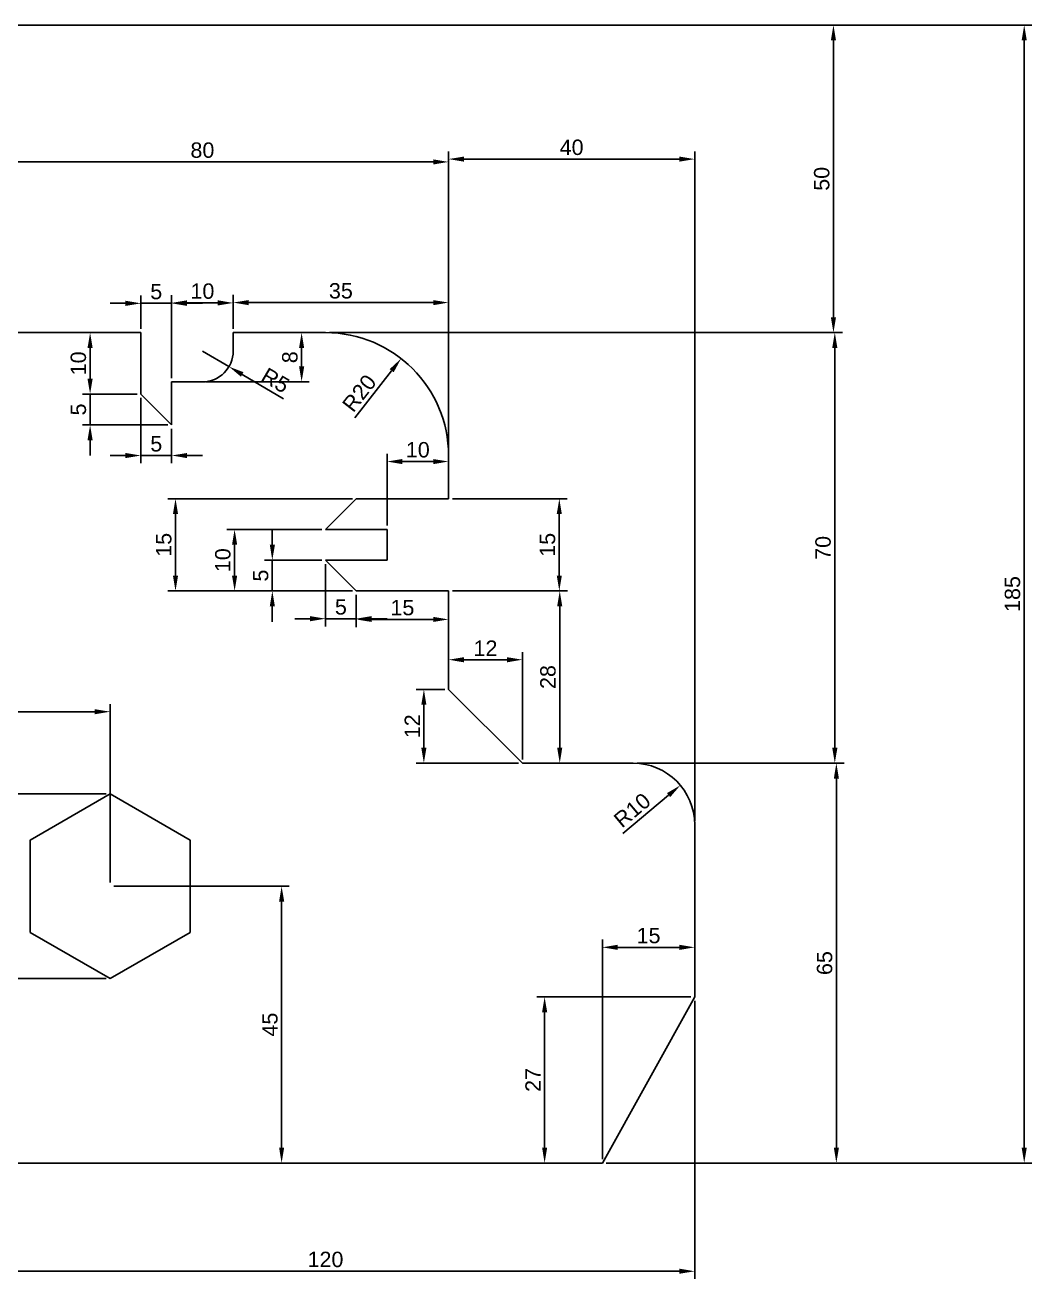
# Model space of a CAD drawing. Header units: millimetres. Extents: x 2106 to 2378, y 734 to 973.
# Drawn here: x 2214.6 to 2378.2, y 734.5 to 938.3 of the extents above; entities that cross this region are included whole.
import ezdxf

# ---------------------------------------------------------------- set-up
doc = ezdxf.new("R2010")
doc.units = ezdxf.units.MM
doc.layers.add('cotas', color=3, linetype='Continuous')
doc.styles.get("Standard").update_dxf_attribs({"font": 'arial.ttf'})
doc.dimstyles.new('ISO-25', dxfattribs={"dimtxt": 2.5, "dimasz": 2.5, "dimexe": 1.25, "dimexo": 0.625, "dimtad": 1, "dimtxsty": 'Standard', "dimcen": 2.5, "dimadec": 0, "dimazin": 0, "dimtfac": 1, "dimtmove": 0, "dimatfit": 3, "dimfxl": 1, "dimarcsym": 0})

# ---------------------------------------------------------------- blocks, each defined once
blk = doc.blocks.new('*D11')
at = {"layer": 'cotas', "color": 0, "lineweight": -2, "transparency": 16777216}
for p, q in [((2323.43, 779.67), (2323.43, 734.45)), ((2203.43, 757.67), (2203.43, 734.45)), ((2205.93, 735.7), (2320.93, 735.7))]:
    blk.add_line(p, q, dxfattribs=at)
at = {"layer": 'cotas', "color": 0, "transparency": 16777216}
for points in [[(2205.93, 736.12), (2205.93, 735.29), (2203.43, 735.7)], [(2320.93, 736.12), (2320.93, 735.29), (2323.43, 735.7)]]:
    blk.add_solid(points, dxfattribs=at)
at = {"layer": 'Defpoints', "color": 0, "transparency": 16777216}
for p in [(2323.43, 780.3), (2203.43, 758.3), (2323.43, 735.7)]:
    blk.add_point(p, dxfattribs=at)
at = {"layer": 'cotas', "color": 0, "transparency": 16777216, "insert": (2263.43, 737.61), "char_height": 2.5, "attachment_point": 5}
blk.add_mtext('120', dxfattribs=at)
blk = doc.blocks.new('*D15')
at = {"layer": 'cotas', "color": 0, "lineweight": -2, "transparency": 16777216}
for p, q in [((2314.06, 818.3), (2347.7, 818.3)), ((2346.45, 755.8), (2346.45, 815.8)), ((2309.06, 753.3), (2347.7, 753.3))]:
    blk.add_line(p, q, dxfattribs=at)
at = {"layer": 'cotas', "color": 0, "transparency": 16777216}
for points in [[(2346.04, 815.8), (2346.87, 815.8), (2346.45, 818.3)], [(2346.04, 755.8), (2346.87, 755.8), (2346.45, 753.3)]]:
    blk.add_solid(points, dxfattribs=at)
at = {"layer": 'Defpoints', "color": 0, "transparency": 16777216}
for p in [(2313.43, 818.3), (2346.45, 818.3), (2308.43, 753.3)]:
    blk.add_point(p, dxfattribs=at)
at = {"layer": 'cotas', "color": 0, "transparency": 16777216, "insert": (2344.55, 785.8), "char_height": 2.5, "attachment_point": 5, "rotation": 90}
blk.add_mtext('65', dxfattribs=at)
blk = doc.blocks.new('*D16')
at = {"layer": 'cotas', "color": 0, "lineweight": -2, "transparency": 16777216}
for p, q in [((2284.06, 846.3), (2302.75, 846.3)), ((2301.5, 820.8), (2301.5, 843.8)), ((2296.06, 818.3), (2302.75, 818.3))]:
    blk.add_line(p, q, dxfattribs=at)
at = {"layer": 'cotas', "color": 0, "transparency": 16777216}
for points in [[(2301.08, 843.8), (2301.91, 843.8), (2301.5, 846.3)], [(2301.08, 820.8), (2301.91, 820.8), (2301.5, 818.3)]]:
    blk.add_solid(points, dxfattribs=at)
at = {"layer": 'Defpoints', "color": 0, "transparency": 16777216}
for p in [(2283.43, 846.3), (2301.5, 846.3), (2295.43, 818.3)]:
    blk.add_point(p, dxfattribs=at)
at = {"layer": 'cotas', "color": 0, "transparency": 16777216, "insert": (2299.59, 832.3), "char_height": 2.5, "attachment_point": 5, "rotation": 90}
blk.add_mtext('28', dxfattribs=at)
blk = doc.blocks.new('*D17')
at = {"layer": 'cotas', "color": 0, "lineweight": -2, "transparency": 16777216}
for p, q in [((2284.06, 861.3), (2302.68, 861.3)), ((2301.43, 858.8), (2301.43, 848.8)), ((2284.06, 846.3), (2302.68, 846.3))]:
    blk.add_line(p, q, dxfattribs=at)
at = {"layer": 'cotas', "color": 0, "transparency": 16777216}
for points in [[(2301.01, 858.8), (2301.84, 858.8), (2301.43, 861.3)], [(2301.01, 848.8), (2301.84, 848.8), (2301.43, 846.3)]]:
    blk.add_solid(points, dxfattribs=at)
at = {"layer": 'Defpoints', "color": 0, "transparency": 16777216}
for p in [(2283.43, 861.3), (2283.43, 846.3), (2301.43, 846.3)]:
    blk.add_point(p, dxfattribs=at)
at = {"layer": 'cotas', "color": 0, "transparency": 16777216, "insert": (2299.52, 853.8), "char_height": 2.5, "attachment_point": 5, "rotation": 90}
blk.add_mtext('15', dxfattribs=at)
blk = doc.blocks.new('*D18')
at = {"layer": 'cotas', "color": 0, "lineweight": -2, "transparency": 16777216}
for p, q in [((2264.06, 888.3), (2347.45, 888.3)), ((2346.2, 820.8), (2346.2, 885.8)), ((2314.06, 818.3), (2347.45, 818.3))]:
    blk.add_line(p, q, dxfattribs=at)
at = {"layer": 'cotas', "color": 0, "transparency": 16777216}
for points in [[(2345.78, 885.8), (2346.62, 885.8), (2346.2, 888.3)], [(2345.78, 820.8), (2346.62, 820.8), (2346.2, 818.3)]]:
    blk.add_solid(points, dxfattribs=at)
at = {"layer": 'Defpoints', "color": 0, "transparency": 16777216}
for p in [(2263.43, 888.3), (2346.2, 888.3), (2313.43, 818.3)]:
    blk.add_point(p, dxfattribs=at)
at = {"layer": 'cotas', "color": 0, "transparency": 16777216, "insert": (2344.3, 853.3), "char_height": 2.5, "attachment_point": 5, "rotation": 90}
blk.add_mtext('70', dxfattribs=at)
blk = doc.blocks.new('*D19')
at = {"layer": 'cotas', "color": 0, "lineweight": -2, "transparency": 16777216}
for p, q in [((2201.06, 938.3), (2347.23, 938.3)), ((2345.98, 935.8), (2345.98, 890.8)), ((2264.06, 888.3), (2347.23, 888.3))]:
    blk.add_line(p, q, dxfattribs=at)
at = {"layer": 'cotas', "color": 0, "transparency": 16777216}
for points in [[(2345.56, 935.8), (2346.4, 935.8), (2345.98, 938.3)], [(2345.56, 890.8), (2346.4, 890.8), (2345.98, 888.3)]]:
    blk.add_solid(points, dxfattribs=at)
at = {"layer": 'Defpoints', "color": 0, "transparency": 16777216}
for p in [(2200.43, 938.3), (2263.43, 888.3), (2345.98, 888.3)]:
    blk.add_point(p, dxfattribs=at)
at = {"layer": 'cotas', "color": 0, "transparency": 16777216, "insert": (2344.08, 913.3), "char_height": 2.5, "attachment_point": 5, "rotation": 90}
blk.add_mtext('50', dxfattribs=at)
blk = doc.blocks.new('*D20')
at = {"layer": 'cotas', "color": 0, "lineweight": -2, "transparency": 16777216}
for p, q in [((2283.43, 868.92), (2283.43, 917.76)), ((2323.43, 808.92), (2323.43, 917.76)), ((2320.93, 916.51), (2285.93, 916.51))]:
    blk.add_line(p, q, dxfattribs=at)
at = {"layer": 'cotas', "color": 0, "transparency": 16777216}
for points in [[(2285.93, 916.92), (2285.93, 916.09), (2283.43, 916.51)], [(2320.93, 916.92), (2320.93, 916.09), (2323.43, 916.51)]]:
    blk.add_solid(points, dxfattribs=at)
at = {"layer": 'Defpoints', "color": 0, "transparency": 16777216}
for p in [(2283.43, 916.51), (2283.43, 868.3), (2323.43, 808.3)]:
    blk.add_point(p, dxfattribs=at)
at = {"layer": 'cotas', "color": 0, "transparency": 16777216, "insert": (2303.43, 918.41), "char_height": 2.5, "attachment_point": 5}
blk.add_mtext('40', dxfattribs=at)
blk = doc.blocks.new('*D21')
at = {"layer": 'cotas', "color": 0, "lineweight": -2, "transparency": 16777216}
for p, q in [((2203.43, 888.92), (2203.43, 917.3)), ((2283.43, 868.92), (2283.43, 917.3)), ((2280.93, 916.05), (2205.93, 916.05))]:
    blk.add_line(p, q, dxfattribs=at)
at = {"layer": 'cotas', "color": 0, "transparency": 16777216}
for points in [[(2205.93, 916.47), (2205.93, 915.63), (2203.43, 916.05)], [(2280.93, 916.47), (2280.93, 915.63), (2283.43, 916.05)]]:
    blk.add_solid(points, dxfattribs=at)
at = {"layer": 'Defpoints', "color": 0, "transparency": 16777216}
for p in [(2203.43, 916.05), (2203.43, 888.3), (2283.43, 868.3)]:
    blk.add_point(p, dxfattribs=at)
at = {"layer": 'cotas', "color": 0, "transparency": 16777216, "insert": (2243.43, 917.95), "char_height": 2.5, "attachment_point": 5}
blk.add_mtext('80', dxfattribs=at)
blk = doc.blocks.new('*D22')
at = {"layer": 'cotas', "color": 0, "lineweight": -2, "transparency": 16777216}
for p, q in [((2201.06, 938.3), (2378.23, 938.3)), ((2376.98, 935.8), (2376.98, 755.8)), ((2309.06, 753.3), (2378.23, 753.3))]:
    blk.add_line(p, q, dxfattribs=at)
at = {"layer": 'cotas', "color": 0, "transparency": 16777216}
for points in [[(2376.56, 935.8), (2377.4, 935.8), (2376.98, 938.3)], [(2376.56, 755.8), (2377.4, 755.8), (2376.98, 753.3)]]:
    blk.add_solid(points, dxfattribs=at)
at = {"layer": 'Defpoints', "color": 0, "transparency": 16777216}
for p in [(2200.43, 938.3), (2308.43, 753.3), (2376.98, 753.3)]:
    blk.add_point(p, dxfattribs=at)
at = {"layer": 'cotas', "color": 0, "transparency": 16777216, "insert": (2375.08, 845.8), "char_height": 2.5, "attachment_point": 5, "rotation": 90}
blk.add_mtext('185', dxfattribs=at)
blk = doc.blocks.new('*D27')
at = {"layer": 'cotas', "color": 0, "lineweight": -2, "transparency": 16777216}
for p, q in [((2227.81, 813.3), (2207.14, 813.3)), ((2208.39, 810.8), (2208.39, 785.8)), ((2227.81, 783.3), (2207.14, 783.3))]:
    blk.add_line(p, q, dxfattribs=at)
at = {"layer": 'cotas', "color": 0, "transparency": 16777216}
for points in [[(2207.98, 810.8), (2208.81, 810.8), (2208.39, 813.3)], [(2207.98, 785.8), (2208.81, 785.8), (2208.39, 783.3)]]:
    blk.add_solid(points, dxfattribs=at)
at = {"layer": 'Defpoints', "color": 0, "transparency": 16777216}
for p in [(2228.43, 813.3), (2208.39, 783.3), (2228.43, 783.3)]:
    blk.add_point(p, dxfattribs=at)
at = {"layer": 'cotas', "color": 0, "transparency": 16777216, "insert": (2206.49, 798.3), "char_height": 2.5, "attachment_point": 5, "rotation": 90}
blk.add_mtext('30', dxfattribs=at)
blk = doc.blocks.new('*D29')
at = {"layer": 'cotas', "color": 0, "lineweight": -2, "transparency": 16777216}
for p, q in [((2229.06, 798.3), (2257.55, 798.3)), ((2256.3, 795.8), (2256.3, 755.8)), ((2209.06, 753.3), (2257.55, 753.3))]:
    blk.add_line(p, q, dxfattribs=at)
at = {"layer": 'cotas', "color": 0, "transparency": 16777216}
for points in [[(2255.89, 795.8), (2256.72, 795.8), (2256.3, 798.3)], [(2255.89, 755.8), (2256.72, 755.8), (2256.3, 753.3)]]:
    blk.add_solid(points, dxfattribs=at)
at = {"layer": 'Defpoints', "color": 0, "transparency": 16777216}
for p in [(2228.43, 798.3), (2208.43, 753.3), (2256.3, 753.3)]:
    blk.add_point(p, dxfattribs=at)
at = {"layer": 'cotas', "color": 0, "transparency": 16777216, "insert": (2254.41, 775.8), "char_height": 2.5, "attachment_point": 5, "rotation": 90}
blk.add_mtext('45', dxfattribs=at)
blk = doc.blocks.new('*D30')
at = {"layer": 'cotas', "color": 0, "lineweight": -2, "transparency": 16777216}
for p, q in [((2148.43, 803.92), (2148.43, 827.92)), ((2228.43, 798.92), (2228.43, 827.92)), ((2225.93, 826.67), (2150.93, 826.67))]:
    blk.add_line(p, q, dxfattribs=at)
at = {"layer": 'cotas', "color": 0, "transparency": 16777216}
for points in [[(2150.93, 827.08), (2150.93, 826.25), (2148.43, 826.67)], [(2225.93, 827.08), (2225.93, 826.25), (2228.43, 826.67)]]:
    blk.add_solid(points, dxfattribs=at)
at = {"layer": 'Defpoints', "color": 0, "transparency": 16777216}
for p in [(2148.43, 826.67), (2148.43, 803.3), (2228.43, 798.3)]:
    blk.add_point(p, dxfattribs=at)
at = {"layer": 'cotas', "color": 0, "transparency": 16777216, "insert": (2188.43, 828.57), "char_height": 2.5, "attachment_point": 5}
blk.add_mtext('80', dxfattribs=at)
blk = doc.blocks.new('*D37')
at = {"layer": 'cotas', "color": 0, "lineweight": -2, "transparency": 16777216}
for p, q in [((2308.43, 753.92), (2308.43, 789.61)), ((2323.43, 780.92), (2323.43, 789.61)), ((2310.93, 788.36), (2320.93, 788.36))]:
    blk.add_line(p, q, dxfattribs=at)
at = {"layer": 'cotas', "color": 0, "transparency": 16777216}
for points in [[(2310.93, 788.78), (2310.93, 787.94), (2308.43, 788.36)], [(2320.93, 788.78), (2320.93, 787.94), (2323.43, 788.36)]]:
    blk.add_solid(points, dxfattribs=at)
at = {"layer": 'Defpoints', "color": 0, "transparency": 16777216}
for p in [(2323.43, 788.36), (2323.43, 780.3), (2308.43, 753.3)]:
    blk.add_point(p, dxfattribs=at)
at = {"layer": 'cotas', "color": 0, "transparency": 16777216, "insert": (2315.93, 790.26), "char_height": 2.5, "attachment_point": 5}
blk.add_mtext('15', dxfattribs=at)
blk = doc.blocks.new('*D38')
at = {"layer": 'cotas', "color": 0, "lineweight": -2, "transparency": 16777216}
for p, q in [((2322.81, 780.3), (2297.79, 780.3)), ((2299.04, 777.8), (2299.04, 755.8)), ((2307.81, 753.3), (2297.79, 753.3))]:
    blk.add_line(p, q, dxfattribs=at)
at = {"layer": 'cotas', "color": 0, "transparency": 16777216}
for points in [[(2298.63, 777.8), (2299.46, 777.8), (2299.04, 780.3)], [(2298.63, 755.8), (2299.46, 755.8), (2299.04, 753.3)]]:
    blk.add_solid(points, dxfattribs=at)
at = {"layer": 'Defpoints', "color": 0, "transparency": 16777216}
for p in [(2323.43, 780.3), (2299.04, 753.3), (2308.43, 753.3)]:
    blk.add_point(p, dxfattribs=at)
at = {"layer": 'cotas', "color": 0, "transparency": 16777216, "insert": (2297.16, 766.8), "char_height": 2.5, "attachment_point": 5, "rotation": 90}
blk.add_mtext('27', dxfattribs=at)
blk = doc.blocks.new('*D39')
at = {"layer": 'cotas', "color": 0, "lineweight": -2, "transparency": 16777216}
blk.add_line((2311.73, 806.88), (2319.19, 813.11), dxfattribs=at)
at = {"layer": 'cotas', "color": 0, "transparency": 16777216}
blk.add_solid([(2318.92, 813.43), (2319.45, 812.79), (2321.11, 814.71)], dxfattribs=at)
at = {"layer": 'Defpoints', "color": 0, "transparency": 16777216}
for p in [(2321.11, 814.71), (2313.43, 808.3)]:
    blk.add_point(p, dxfattribs=at)
at = {"layer": 'cotas', "color": 0, "transparency": 16777216, "insert": (2313.28, 810.65), "char_height": 2.5, "attachment_point": 5, "rotation": 39.8849}
blk.add_mtext('R10', dxfattribs=at)
blk = doc.blocks.new('*D40')
at = {"layer": 'cotas', "color": 0, "lineweight": -2, "transparency": 16777216}
for p, q in [((2283.43, 830.92), (2283.43, 836.37)), ((2295.43, 818.92), (2295.43, 836.37)), ((2292.93, 835.12), (2285.93, 835.12))]:
    blk.add_line(p, q, dxfattribs=at)
at = {"layer": 'cotas', "color": 0, "transparency": 16777216}
for points in [[(2285.93, 835.53), (2285.93, 834.7), (2283.43, 835.12)], [(2292.93, 835.53), (2292.93, 834.7), (2295.43, 835.12)]]:
    blk.add_solid(points, dxfattribs=at)
at = {"layer": 'Defpoints', "color": 0, "transparency": 16777216}
for p in [(2283.43, 835.12), (2283.43, 830.3), (2295.43, 818.3)]:
    blk.add_point(p, dxfattribs=at)
at = {"layer": 'cotas', "color": 0, "transparency": 16777216, "insert": (2289.43, 837), "char_height": 2.5, "attachment_point": 5}
blk.add_mtext('12', dxfattribs=at)
blk = doc.blocks.new('*D41')
at = {"layer": 'cotas', "color": 0, "lineweight": -2, "transparency": 16777216}
for p, q in [((2282.81, 830.3), (2278.17, 830.3)), ((2279.42, 827.8), (2279.42, 820.8)), ((2294.81, 818.3), (2278.17, 818.3))]:
    blk.add_line(p, q, dxfattribs=at)
at = {"layer": 'cotas', "color": 0, "transparency": 16777216}
for points in [[(2279, 827.8), (2279.83, 827.8), (2279.42, 830.3)], [(2279, 820.8), (2279.83, 820.8), (2279.42, 818.3)]]:
    blk.add_solid(points, dxfattribs=at)
at = {"layer": 'Defpoints', "color": 0, "transparency": 16777216}
for p in [(2283.43, 830.3), (2279.42, 818.3), (2295.43, 818.3)]:
    blk.add_point(p, dxfattribs=at)
at = {"layer": 'cotas', "color": 0, "transparency": 16777216, "insert": (2277.54, 824.3), "char_height": 2.5, "attachment_point": 5, "rotation": 90}
blk.add_mtext('12', dxfattribs=at)
blk = doc.blocks.new('*D42')
at = {"layer": 'cotas', "color": 0, "lineweight": -2, "transparency": 16777216}
for p, q in [((2263.43, 850.67), (2263.43, 840.54)), ((2268.43, 845.67), (2268.43, 840.54)), ((2260.93, 841.79), (2258.43, 841.79)), ((2268.43, 841.79), (2263.43, 841.79)), ((2270.93, 841.79), (2273.43, 841.79))]:
    blk.add_line(p, q, dxfattribs=at)
at = {"layer": 'cotas', "color": 0, "transparency": 16777216}
for points in [[(2260.93, 842.21), (2260.93, 841.37), (2263.43, 841.79)], [(2270.93, 842.21), (2270.93, 841.37), (2268.43, 841.79)]]:
    blk.add_solid(points, dxfattribs=at)
at = {"layer": 'Defpoints', "color": 0, "transparency": 16777216}
for p in [(2263.43, 851.3), (2268.43, 846.3), (2263.43, 841.79)]:
    blk.add_point(p, dxfattribs=at)
at = {"layer": 'cotas', "color": 0, "transparency": 16777216, "insert": (2265.93, 843.69), "char_height": 2.5, "attachment_point": 5}
blk.add_mtext('5', dxfattribs=at)
blk = doc.blocks.new('*D43')
at = {"layer": 'cotas', "color": 0, "lineweight": -2, "transparency": 16777216}
for p, q in [((2254.79, 853.8), (2254.79, 856.3)), ((2262.81, 851.3), (2253.54, 851.3)), ((2254.79, 846.3), (2254.79, 851.3)), ((2267.81, 846.3), (2253.54, 846.3)), ((2254.79, 843.8), (2254.79, 841.3))]:
    blk.add_line(p, q, dxfattribs=at)
at = {"layer": 'cotas', "color": 0, "transparency": 16777216}
for points in [[(2254.38, 853.8), (2255.21, 853.8), (2254.79, 851.3)], [(2254.38, 843.8), (2255.21, 843.8), (2254.79, 846.3)]]:
    blk.add_solid(points, dxfattribs=at)
at = {"layer": 'Defpoints', "color": 0, "transparency": 16777216}
for p in [(2254.79, 851.3), (2263.43, 851.3), (2268.43, 846.3)]:
    blk.add_point(p, dxfattribs=at)
at = {"layer": 'cotas', "color": 0, "transparency": 16777216, "insert": (2252.9, 848.8), "char_height": 2.5, "attachment_point": 5, "rotation": 90}
blk.add_mtext('5', dxfattribs=at)
blk = doc.blocks.new('*D44')
at = {"layer": 'cotas', "color": 0, "lineweight": -2, "transparency": 16777216}
for p, q in [((2262.81, 856.3), (2247.41, 856.3)), ((2248.66, 848.8), (2248.66, 853.8)), ((2267.81, 846.3), (2247.41, 846.3))]:
    blk.add_line(p, q, dxfattribs=at)
at = {"layer": 'cotas', "color": 0, "transparency": 16777216}
for points in [[(2248.24, 853.8), (2249.08, 853.8), (2248.66, 856.3)], [(2248.24, 848.8), (2249.08, 848.8), (2248.66, 846.3)]]:
    blk.add_solid(points, dxfattribs=at)
at = {"layer": 'Defpoints', "color": 0, "transparency": 16777216}
for p in [(2248.66, 856.3), (2263.43, 856.3), (2268.43, 846.3)]:
    blk.add_point(p, dxfattribs=at)
at = {"layer": 'cotas', "color": 0, "transparency": 16777216, "insert": (2246.76, 851.3), "char_height": 2.5, "attachment_point": 5, "rotation": 90}
blk.add_mtext('10', dxfattribs=at)
blk = doc.blocks.new('*D45')
at = {"layer": 'cotas', "color": 0, "lineweight": -2, "transparency": 16777216}
for p, q in [((2267.81, 861.3), (2237.81, 861.3)), ((2239.06, 848.8), (2239.06, 858.8)), ((2267.81, 846.3), (2237.81, 846.3))]:
    blk.add_line(p, q, dxfattribs=at)
at = {"layer": 'cotas', "color": 0, "transparency": 16777216}
for points in [[(2238.64, 858.8), (2239.47, 858.8), (2239.06, 861.3)], [(2238.64, 848.8), (2239.47, 848.8), (2239.06, 846.3)]]:
    blk.add_solid(points, dxfattribs=at)
at = {"layer": 'Defpoints', "color": 0, "transparency": 16777216}
for p in [(2239.06, 861.3), (2268.43, 861.3), (2268.43, 846.3)]:
    blk.add_point(p, dxfattribs=at)
at = {"layer": 'cotas', "color": 0, "transparency": 16777216, "insert": (2237.16, 853.8), "char_height": 2.5, "attachment_point": 5, "rotation": 90}
blk.add_mtext('15', dxfattribs=at)
blk = doc.blocks.new('*D46')
at = {"layer": 'cotas', "color": 0, "lineweight": -2, "transparency": 16777216}
for p, q in [((2273.43, 856.92), (2273.43, 868.59)), ((2283.43, 861.92), (2283.43, 868.59)), ((2275.93, 867.34), (2280.93, 867.34))]:
    blk.add_line(p, q, dxfattribs=at)
at = {"layer": 'cotas', "color": 0, "transparency": 16777216}
for points in [[(2275.93, 867.75), (2275.93, 866.92), (2273.43, 867.34)], [(2280.93, 867.75), (2280.93, 866.92), (2283.43, 867.34)]]:
    blk.add_solid(points, dxfattribs=at)
at = {"layer": 'Defpoints', "color": 0, "transparency": 16777216}
for p in [(2283.43, 867.34), (2283.43, 861.3), (2273.43, 856.3)]:
    blk.add_point(p, dxfattribs=at)
at = {"layer": 'cotas', "color": 0, "transparency": 16777216, "insert": (2278.43, 869.24), "char_height": 2.5, "attachment_point": 5}
blk.add_mtext('10', dxfattribs=at)
blk = doc.blocks.new('*D47')
at = {"layer": 'cotas', "color": 0, "lineweight": -2, "transparency": 16777216}
for p, q in [((2268.43, 845.67), (2268.43, 840.42)), ((2283.43, 845.67), (2283.43, 840.42)), ((2270.93, 841.67), (2280.93, 841.67))]:
    blk.add_line(p, q, dxfattribs=at)
at = {"layer": 'cotas', "color": 0, "transparency": 16777216}
for points in [[(2270.93, 842.09), (2270.93, 841.26), (2268.43, 841.67)], [(2280.93, 842.09), (2280.93, 841.26), (2283.43, 841.67)]]:
    blk.add_solid(points, dxfattribs=at)
at = {"layer": 'Defpoints', "color": 0, "transparency": 16777216}
for p in [(2268.43, 846.3), (2283.43, 846.3), (2283.43, 841.67)]:
    blk.add_point(p, dxfattribs=at)
at = {"layer": 'cotas', "color": 0, "transparency": 16777216, "insert": (2275.93, 843.58), "char_height": 2.5, "attachment_point": 5}
blk.add_mtext('15', dxfattribs=at)
blk = doc.blocks.new('*D48')
at = {"layer": 'cotas', "color": 0, "lineweight": -2, "transparency": 16777216}
for p, q in [((2243.43, 885.3), (2247.74, 882.77)), ((2256.63, 877.55), (2249.9, 881.5))]:
    blk.add_line(p, q, dxfattribs=at)
at = {"layer": 'cotas', "color": 0, "transparency": 16777216}
blk.add_solid([(2250.11, 881.86), (2249.69, 881.14), (2247.74, 882.77)], dxfattribs=at)
at = {"layer": 'Defpoints', "color": 0, "transparency": 16777216}
for p in [(2243.43, 885.3), (2247.74, 882.77)]:
    blk.add_point(p, dxfattribs=at)
at = {"layer": 'cotas', "color": 0, "transparency": 16777216, "insert": (2255.3, 880.53), "char_height": 2.5, "attachment_point": 5, "rotation": 329.5866}
blk.add_mtext('R5', dxfattribs=at)
blk = doc.blocks.new('*D49')
at = {"layer": 'cotas', "color": 0, "lineweight": -2, "transparency": 16777216}
for p, q in [((2249.06, 888.3), (2260.8, 888.3)), ((2259.55, 885.8), (2259.55, 882.8)), ((2244.06, 880.3), (2260.8, 880.3))]:
    blk.add_line(p, q, dxfattribs=at)
at = {"layer": 'cotas', "color": 0, "transparency": 16777216}
for points in [[(2259.14, 885.8), (2259.97, 885.8), (2259.55, 888.3)], [(2259.14, 882.8), (2259.97, 882.8), (2259.55, 880.3)]]:
    blk.add_solid(points, dxfattribs=at)
at = {"layer": 'Defpoints', "color": 0, "transparency": 16777216}
for p in [(2248.43, 888.3), (2243.43, 880.3), (2259.55, 880.3)]:
    blk.add_point(p, dxfattribs=at)
at = {"layer": 'cotas', "color": 0, "transparency": 16777216, "insert": (2257.65, 884.3), "char_height": 2.5, "attachment_point": 5, "rotation": 90}
blk.add_mtext('8', dxfattribs=at)
blk = doc.blocks.new('*D50')
at = {"layer": 'cotas', "color": 0, "lineweight": -2, "transparency": 16777216}
for p, q in [((2238.43, 880.92), (2238.43, 894.38)), ((2240.93, 893.13), (2245.93, 893.13)), ((2248.43, 888.92), (2248.43, 894.38))]:
    blk.add_line(p, q, dxfattribs=at)
at = {"layer": 'cotas', "color": 0, "transparency": 16777216}
for points in [[(2240.93, 893.55), (2240.93, 892.71), (2238.43, 893.13)], [(2245.93, 893.55), (2245.93, 892.71), (2248.43, 893.13)]]:
    blk.add_solid(points, dxfattribs=at)
at = {"layer": 'Defpoints', "color": 0, "transparency": 16777216}
for p in [(2248.43, 893.13), (2248.43, 888.3), (2238.43, 880.3)]:
    blk.add_point(p, dxfattribs=at)
at = {"layer": 'cotas', "color": 0, "transparency": 16777216, "insert": (2243.43, 895.03), "char_height": 2.5, "attachment_point": 5}
blk.add_mtext('10', dxfattribs=at)
blk = doc.blocks.new('*D51')
at = {"layer": 'cotas', "color": 0, "lineweight": -2, "transparency": 16777216}
for p, q in [((2233.43, 877.67), (2233.43, 867.07)), ((2238.43, 872.67), (2238.43, 867.07)), ((2230.93, 868.32), (2228.43, 868.32)), ((2238.43, 868.32), (2233.43, 868.32)), ((2240.93, 868.32), (2243.43, 868.32))]:
    blk.add_line(p, q, dxfattribs=at)
at = {"layer": 'cotas', "color": 0, "transparency": 16777216}
for points in [[(2230.93, 868.73), (2230.93, 867.9), (2233.43, 868.32)], [(2240.93, 868.73), (2240.93, 867.9), (2238.43, 868.32)]]:
    blk.add_solid(points, dxfattribs=at)
at = {"layer": 'Defpoints', "color": 0, "transparency": 16777216}
for p in [(2233.43, 878.3), (2238.43, 873.3), (2233.43, 868.32)]:
    blk.add_point(p, dxfattribs=at)
at = {"layer": 'cotas', "color": 0, "transparency": 16777216, "insert": (2235.93, 870.21), "char_height": 2.5, "attachment_point": 5}
blk.add_mtext('5', dxfattribs=at)
blk = doc.blocks.new('*D52')
at = {"layer": 'cotas', "color": 0, "lineweight": -2, "transparency": 16777216}
for p, q in [((2225.18, 880.8), (2225.18, 883.3)), ((2232.81, 878.3), (2223.93, 878.3)), ((2225.18, 873.3), (2225.18, 878.3)), ((2237.81, 873.3), (2223.93, 873.3)), ((2225.18, 870.8), (2225.18, 868.3))]:
    blk.add_line(p, q, dxfattribs=at)
at = {"layer": 'cotas', "color": 0, "transparency": 16777216}
for points in [[(2224.76, 880.8), (2225.59, 880.8), (2225.18, 878.3)], [(2224.76, 870.8), (2225.59, 870.8), (2225.18, 873.3)]]:
    blk.add_solid(points, dxfattribs=at)
at = {"layer": 'Defpoints', "color": 0, "transparency": 16777216}
for p in [(2225.18, 878.3), (2233.43, 878.3), (2238.43, 873.3)]:
    blk.add_point(p, dxfattribs=at)
at = {"layer": 'cotas', "color": 0, "transparency": 16777216, "insert": (2223.28, 875.8), "char_height": 2.5, "attachment_point": 5, "rotation": 90}
blk.add_mtext('5', dxfattribs=at)
blk = doc.blocks.new('*D53')
at = {"layer": 'cotas', "color": 0, "lineweight": -2, "transparency": 16777216}
for p, q in [((2232.81, 888.3), (2223.93, 888.3)), ((2225.18, 880.8), (2225.18, 885.8)), ((2232.81, 878.3), (2223.93, 878.3))]:
    blk.add_line(p, q, dxfattribs=at)
at = {"layer": 'cotas', "color": 0, "transparency": 16777216}
for points in [[(2224.76, 885.8), (2225.59, 885.8), (2225.18, 888.3)], [(2224.76, 880.8), (2225.59, 880.8), (2225.18, 878.3)]]:
    blk.add_solid(points, dxfattribs=at)
at = {"layer": 'Defpoints', "color": 0, "transparency": 16777216}
for p in [(2225.18, 888.3), (2233.43, 888.3), (2233.43, 878.3)]:
    blk.add_point(p, dxfattribs=at)
at = {"layer": 'cotas', "color": 0, "transparency": 16777216, "insert": (2223.28, 883.3), "char_height": 2.5, "attachment_point": 5, "rotation": 90}
blk.add_mtext('10', dxfattribs=at)
blk = doc.blocks.new('*D54')
at = {"layer": 'cotas', "color": 0, "lineweight": -2, "transparency": 16777216}
for p, q in [((2230.93, 893.06), (2228.43, 893.06)), ((2233.43, 888.92), (2233.43, 894.31)), ((2238.43, 893.06), (2233.43, 893.06)), ((2238.43, 880.92), (2238.43, 894.31)), ((2240.93, 893.06), (2243.43, 893.06))]:
    blk.add_line(p, q, dxfattribs=at)
at = {"layer": 'cotas', "color": 0, "transparency": 16777216}
for points in [[(2230.93, 893.48), (2230.93, 892.64), (2233.43, 893.06)], [(2240.93, 893.48), (2240.93, 892.64), (2238.43, 893.06)]]:
    blk.add_solid(points, dxfattribs=at)
at = {"layer": 'Defpoints', "color": 0, "transparency": 16777216}
for p in [(2233.43, 893.06), (2233.43, 888.3), (2238.43, 880.3)]:
    blk.add_point(p, dxfattribs=at)
at = {"layer": 'cotas', "color": 0, "transparency": 16777216, "insert": (2235.93, 894.96), "char_height": 2.5, "attachment_point": 5}
blk.add_mtext('5', dxfattribs=at)
blk = doc.blocks.new('*D55')
at = {"layer": 'cotas', "color": 0, "lineweight": -2, "transparency": 16777216}
for p, q in [((2248.43, 888.92), (2248.43, 894.43)), ((2250.93, 893.18), (2280.93, 893.18)), ((2283.43, 868.92), (2283.43, 894.43))]:
    blk.add_line(p, q, dxfattribs=at)
at = {"layer": 'cotas', "color": 0, "transparency": 16777216}
for points in [[(2250.93, 893.59), (2250.93, 892.76), (2248.43, 893.18)], [(2280.93, 893.59), (2280.93, 892.76), (2283.43, 893.18)]]:
    blk.add_solid(points, dxfattribs=at)
at = {"layer": 'Defpoints', "color": 0, "transparency": 16777216}
for p in [(2283.43, 893.18), (2248.43, 888.3), (2283.43, 868.3)]:
    blk.add_point(p, dxfattribs=at)
at = {"layer": 'cotas', "color": 0, "transparency": 16777216, "insert": (2265.93, 895.08), "char_height": 2.5, "attachment_point": 5}
blk.add_mtext('35', dxfattribs=at)
blk = doc.blocks.new('*D56')
at = {"layer": 'cotas', "color": 0, "lineweight": -2, "transparency": 16777216}
blk.add_line((2268.22, 874.44), (2274.18, 882.1), dxfattribs=at)
at = {"layer": 'cotas', "color": 0, "transparency": 16777216}
blk.add_solid([(2273.86, 882.36), (2274.51, 881.85), (2275.72, 884.08)], dxfattribs=at)
at = {"layer": 'Defpoints', "color": 0, "transparency": 16777216}
for p in [(2275.72, 884.08), (2263.43, 868.3)]:
    blk.add_point(p, dxfattribs=at)
at = {"layer": 'cotas', "color": 0, "transparency": 16777216, "insert": (2268.93, 878.45), "char_height": 2.5, "attachment_point": 5, "rotation": 52.092}
blk.add_mtext('R20', dxfattribs=at)

msp = doc.modelspace()

# ---------------------------------------------------------------- linework, layer by layer
for p, q in [((2233.433, 888.297), (2203.433, 888.297)), ((2233.433, 888.297), (2233.433, 878.297)), ((2263.433, 888.297), (2248.433, 888.297)), ((2248.433, 888.297), (2248.433, 885.297)), ((2243.433, 880.297), (2238.433, 880.297)), ((2238.433, 880.297), (2238.433, 873.297)), ((2238.433, 873.297), (2233.433, 878.297)), ((2238.433, 873.297), (2238.433, 873.297)), ((2283.433, 861.297), (2283.433, 868.297)), ((2263.433, 856.297), (2268.433, 861.297)), ((2268.433, 861.297), (2283.433, 861.297)), ((2273.433, 856.297), (2263.433, 856.297)), ((2263.433, 856.297), (2263.433, 856.297)), ((2273.433, 851.297), (2273.433, 856.297)), ((2263.433, 851.297), (2263.433, 851.297)), ((2263.433, 851.297), (2273.433, 851.297)), ((2268.433, 846.297), (2263.433, 851.297)), ((2283.433, 846.297), (2268.433, 846.297)), ((2283.433, 830.297), (2283.433, 846.297)), ((2295.433, 818.297), (2283.433, 830.297)), ((2313.433, 818.297), (2295.433, 818.297)), ((2323.433, 780.297), (2323.433, 808.297)), ((2308.433, 753.297), (2323.433, 780.297)), ((2208.433, 753.297), (2308.433, 753.297))]:
    msp.add_line(p, q)
msp.add_lwpolyline([(2215.442, 790.797), (2228.433, 783.297), (2241.423, 790.797), (2241.423, 805.797), (2228.433, 813.297), (2215.442, 805.797)], close=True)
for centre, radius, start, end in [((2263.433, 868.297), 20, 0, 90), ((2243.433, 885.297), 5, 270, 0), ((2313.433, 808.297), 10, 0, 90)]:
    msp.add_arc(centre, radius, start, end)

# ---------------------------------------------------------------- dimensions: what is measured, and where the dimension line sits
at = {"layer": 'cotas'}
for base, p1, p2, picture, middle in [((2345.98, 888.297), (2200.433, 938.297), (2263.433, 888.297), '*D19', (2344.079, 913.297)), ((2376.98, 753.297), (2200.433, 938.297), (2308.433, 753.297), '*D22', (2375.079, 845.797)), ((2225.177, 888.297), (2233.433, 878.297), (2233.433, 888.297), '*D53', (2223.275, 883.297)), ((2259.554, 880.297), (2248.433, 888.297), (2243.433, 880.297), '*D49', (2257.653, 884.297)), ((2346.198, 888.297), (2313.433, 818.297), (2263.433, 888.297), '*D18', (2344.297, 853.297)), ((2225.177, 878.297), (2238.433, 873.297), (2233.433, 878.297), '*D52', (2223.28, 875.797)), ((2239.057, 861.297), (2268.433, 846.297), (2268.433, 861.297), '*D45', (2237.155, 853.797)), ((2301.426, 846.297), (2283.433, 861.297), (2283.433, 846.297), '*D17', (2299.525, 853.797)), ((2248.66, 856.297), (2268.433, 846.297), (2263.433, 856.297), '*D44', (2246.759, 851.297)), ((2254.793, 851.297), (2268.433, 846.297), (2263.433, 851.297), '*D43', (2252.896, 848.797)), ((2301.496, 846.297), (2295.433, 818.297), (2283.433, 846.297), '*D16', (2299.594, 832.297)), ((2279.416, 818.297), (2283.433, 830.297), (2295.433, 818.297), '*D41', (2277.536, 824.297)), ((2346.455, 818.297), (2308.433, 753.297), (2313.433, 818.297), '*D15', (2344.554, 785.797)), ((2208.393, 783.297), (2228.433, 813.297), (2228.433, 783.297), '*D27', (2206.491, 798.297)), ((2256.302, 753.297), (2228.433, 798.297), (2208.433, 753.297), '*D29', (2254.406, 775.797)), ((2299.043, 753.297), (2323.433, 780.297), (2308.433, 753.297), '*D38', (2297.163, 766.797))]:
    dim = msp.add_linear_dim(base=base, p1=p1, p2=p2, angle=90, dimstyle='ISO-25', dxfattribs=at)
    dim.commit()
    dim.dimension.update_dxf_attribs({"geometry": picture, "text_midpoint": middle})
for base, p1, p2, picture, middle in [((2203.433, 916.051), (2283.433, 868.297), (2203.433, 888.297), '*D21', (2243.433, 917.952)), ((2283.433, 916.506), (2323.433, 808.297), (2283.433, 868.297), '*D20', (2303.433, 918.408)), ((2233.433, 893.061), (2238.433, 880.297), (2233.433, 888.297), '*D54', (2235.933, 894.957)), ((2248.433, 893.131), (2238.433, 880.297), (2248.433, 888.297), '*D50', (2243.433, 895.032)), ((2283.433, 893.177), (2248.433, 888.297), (2283.433, 868.297), '*D55', (2265.933, 895.08)), ((2233.433, 868.316), (2238.433, 873.297), (2233.433, 878.297), '*D51', (2235.933, 870.213)), ((2283.433, 867.338), (2273.433, 856.297), (2283.433, 861.297), '*D46', (2278.433, 869.24)), ((2263.433, 841.79), (2268.433, 846.297), (2263.433, 851.297), '*D42', (2265.933, 843.686)), ((2283.433, 841.674), (2268.433, 846.297), (2283.433, 846.297), '*D47', (2275.933, 843.576)), ((2283.433, 835.116), (2295.433, 818.297), (2283.433, 830.297), '*D40', (2289.433, 836.996)), ((2148.433, 826.668), (2228.433, 798.297), (2148.433, 803.297), '*D30', (2188.433, 828.569)), ((2323.433, 788.362), (2308.433, 753.297), (2323.433, 780.297), '*D37', (2315.933, 790.263)), ((2323.433, 735.704), (2203.433, 758.297), (2323.433, 780.297), '*D11', (2263.433, 737.606))]:
    dim = msp.add_linear_dim(base=base, p1=p1, p2=p2, dimstyle='ISO-25', dxfattribs=at)
    dim.commit()
    dim.dimension.update_dxf_attribs({"geometry": picture, "text_midpoint": middle})
dim = msp.add_radius_dim(center=(2243.433, 885.297), mpoint=(2247.745, 882.766), dimstyle='ISO-25', dxfattribs=at)
dim.commit()
dim.dimension.update_dxf_attribs({"geometry": '*D48', "text_midpoint": (2255.302, 880.529)})
for center, mpoint, picture, middle in [((2263.433, 868.297), (2275.721, 884.077), '*D56', (2270.432, 877.286)), ((2313.433, 808.297), (2321.106, 814.71), '*D39', (2314.501, 809.19))]:
    dim = msp.add_radius_dim(center=center, mpoint=mpoint, dimstyle='ISO-25', dxfattribs=at)
    dim.commit()
    dim.dimension.update_dxf_attribs({"geometry": picture, "text_midpoint": middle, "dimtype": 164})

doc.saveas('drawing.dxf')
